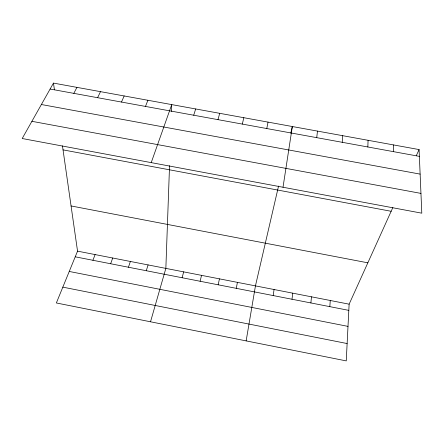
<?xml version="1.0" encoding="UTF-8"?>
<svg xmlns="http://www.w3.org/2000/svg" width="444" height="444" viewBox="0 0 444 444"><rect width="100%" height="100%" fill="white"/><g stroke="black" fill="none" stroke-linecap="round" stroke-linejoin="round"><path stroke-width="0.67" d="M367.843 146.975L368.07 140.304M169.541 165.684L165.851 268.387L150.516 321.783M171.495 111.389L171.739 104.606L151.221 162.626M392.835 207.581L349.128 304.173L346.248 360.9L56.355 302.969L77.545 251.149L62.46 145.86M329.82 306.649L330.275 300.494M342.235 142.308L342.724 135.692M310.889 302.941L311.483 296.82M316.733 137.657L317.477 131.102M292.008 299.245L292.746 293.162M273.188 295.565L274.065 289.516M283.017 187.251L292.335 126.529L290.803 133.145M246.148 340.892L255.444 285.881L278.555 186.053M266.788 128.549L268.026 122.111M236.269 288.339L237.418 282.362M218.165 284.793L219.447 278.854M242.33 124.087L243.812 117.71M200.116 281.263L201.532 275.358M182.118 277.739L183.666 271.867M217.976 119.647L219.697 113.325M146.281 270.723L148.085 264.924M193.712 115.224L195.671 108.958M128.438 267.233L130.375 261.466M110.65 263.747L112.715 258.014M92.913 260.278L95.105 254.579M145.471 106.427L147.902 100.272M121.495 102.053L124.159 95.954M416.278 155.766L419.081 149.573L53.469 83.1L22.2 138.517L421.8 213.181L419.081 149.573M97.608 97.697L100.505 91.653M73.821 93.357L76.94 87.368M50.122 89.039L419.369 156.371M41.386 104.518L420.129 174.115M31.907 121.317L420.956 193.401M63.037 149.878L391.158 211.288M71.068 205.949L367.837 262.82M77.545 251.149L349.128 304.173M75.225 256.815L348.812 310.367M69.236 271.456L348.002 326.384M62.826 287.14L347.13 343.551M53.469 83.1L54.429 89.788M393.523 144.927L393.556 151.665"/></g></svg>
